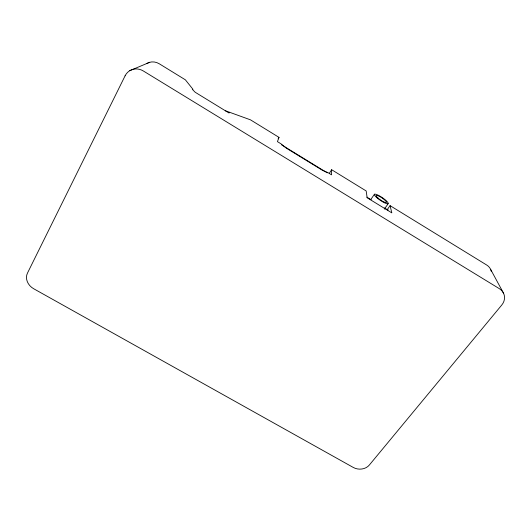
<?xml version="1.0" encoding="UTF-8"?>
<svg xmlns="http://www.w3.org/2000/svg" width="531" height="531" viewBox="0 0 531 531"><rect width="100%" height="100%" fill="white"/><g stroke="black" fill="none" stroke-linecap="round" stroke-linejoin="round"><path stroke-width="0.8" d="M384.477 207.953L388.002 210.117L387.73 208.929L390.053 205.63L391.825 212.878L367.16 197.751L366.164 190.948L331.656 169.734L331.536 174.832L327.966 172.635L322.529 170.365L286.255 148.116L281.072 143.861L277.428 141.624L279.007 137.37L250.479 119.84L225.27 110.707M278.151 138.777L279.007 137.37M329.426 173.146L331.656 169.734M370.711 199.649L374.448 194.227M384.364 209.108L388.154 203.698A8.343 1.686 34 0 0 378.942 195.587A8.343 1.686 34 0 0 376.771 197.638A8.343 1.686 34 0 0 388.154 203.698M229.604 112.28L229.007 112.997L195.189 92.255L192.521 89.52L192.906 89.241L185.379 79.823L159.293 63.793A13.282 12.213 61.9 0 0 146.782 63.521M129.763 70.689L149.735 62.266M281.483 144.764L327.282 172.867M366.855 197.14L371.083 199.736M390.053 205.63L486.675 265.015A12.346 10.872 -17.4 0 1 491.275 271.301M490.571 269.277L503.561 293.245M125.104 75.807L27.433 273.173A12.532 10.56 35.7 0 0 33.619 288.705L353.307 467.466A11.582 9.518 2.9 0 0 369.291 465.09L501.782 305.006A13.401 11.622 -15.9 0 0 499.359 288.678L143.377 71.001A14.476 13.215 59.5 0 0 125.104 75.807M377.893 197.957A6.259 1.268 34 0 0 386.442 202.517A6.259 1.268 34 0 0 379.546 196.43A6.259 1.268 34 0 0 377.893 197.957"/></g></svg>
